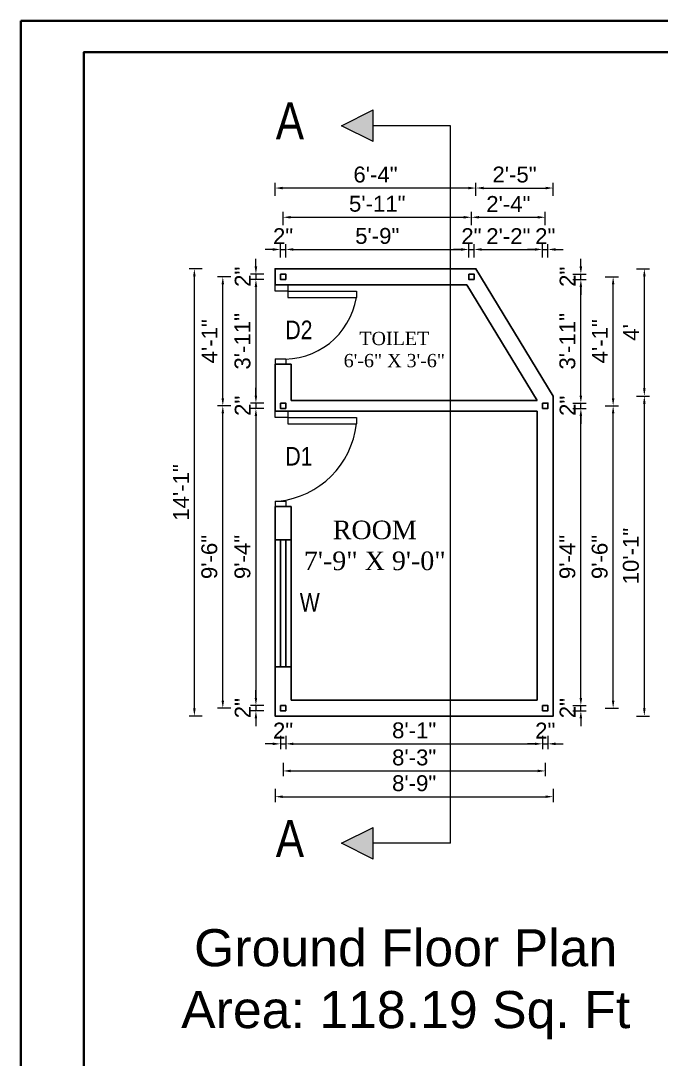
# Model space of a CAD drawing. Header units: inches. Extents: x 376358 to 406049, y -63575 to -53607.
# Drawn here: x 380570.9 to 380812.8, y -57494.7 to -57102.9 of the extents above; entities that cross this region are included whole.
import ezdxf

# ---------------------------------------------------------------- set-up
doc = ezdxf.new("R2010")
doc.units = ezdxf.units.IN
doc.header["$LTSCALE"] = 2
doc.header["$MEASUREMENT"] = 0
doc.header["$PDMODE"] = 34
doc.layers.get('0').update_dxf_attribs({"linetype": 'CONTINUOUS'})
doc.layers.get('DEFPOINTS').update_dxf_attribs({"color": 141, "linetype": 'CONTINUOUS'})
for name, color, linetype, lineweight in [('dimension', 160, 'CONTINUOUS', 15), ('OUTLINE', 1, 'CONTINUOUS', 25), ('steps', 253, 'CONTINUOUS', 20)]:
    doc.layers.add(name, color=color, linetype=linetype, lineweight=lineweight)
doc.layers.add('Normal Wall', color=7, linetype='CONTINUOUS', lineweight=35, true_color=0xffaf89)
doc.styles.add('Lettring Text', font='arial.ttf')
doc.styles.get("Standard").update_dxf_attribs({"font": 'ARIALN.TTF'})
doc.dimstyles.new('Copy of Standard', dxfattribs={"dimtxt": 6, "dimasz": 2.875, "dimexe": 2, "dimexo": 4, "dimgap": 2, "dimtad": 1, "dimdec": 0, "dimrnd": 1, "dimzin": 0, "dimdsep": 46, "dimlunit": 4, "dimtxsty": 'Lettring Text', "dimcen": 0.1, "dimclrd": 7, "dimclre": 7, "dimclrt": 7, "dimazin": 0, "dimtfac": 0.645, "dimtdec": 0, "dimtmove": 1, "dimatfit": 0, "dimfxl": 3, "dimfxlon": 1, "dimtfillclr": 256, "dimtolj": 1, "dimtzin": 0, "dimlwd": -1, "dimlwe": -1, "dimarcsym": 2})

# ---------------------------------------------------------------- blocks, each defined once
blk = doc.blocks.new('*D506')
at = {"layer": 'DEFPOINTS', "color": 0, "ltscale": 0.5, "transparency": 16777216}
for p in [(380670.98, -57189.17), (380668.98, -57198.48), (380670.98, -57198.48)]:
    blk.add_point(p, dxfattribs=at)
at = {"layer": 'steps', "color": 7, "ltscale": 0.5, "transparency": 16777216}
for p, q in [((380668.98, -57192.17), (380668.98, -57187.17)), ((380670.98, -57192.17), (380670.98, -57187.17)), ((380666.1, -57189.17), (380663.23, -57189.17)), ((380668.98, -57189.17), (380670.98, -57189.17)), ((380673.85, -57189.17), (380676.73, -57189.17))]:
    blk.add_line(p, q, dxfattribs=at)
for points in [[(380666.1, -57188.69), (380666.1, -57189.65), (380668.98, -57189.17)], [(380673.85, -57188.69), (380673.85, -57189.65), (380670.98, -57189.17)]]:
    blk.add_solid(points, dxfattribs=at)
at = {"layer": 'steps', "color": 7, "ltscale": 0.5, "transparency": 16777216, "insert": (380669.98, -57184.16), "char_height": 6, "attachment_point": 5, "style": 'Lettring Text'}
blk.add_mtext('\\A1;2"', dxfattribs=at)
blk = doc.blocks.new('*D507')
at = {"layer": 'DEFPOINTS', "color": 0, "ltscale": 0.5, "transparency": 16777216}
for p in [(380740.1, -57189.17), (380670.98, -57198.48), (380740.1, -57198.48)]:
    blk.add_point(p, dxfattribs=at)
at = {"layer": 'steps', "color": 7, "ltscale": 0.5, "transparency": 16777216}
for p, q in [((380670.98, -57192.17), (380670.98, -57187.17)), ((380740.1, -57192.17), (380740.1, -57187.17)), ((380673.85, -57189.17), (380737.22, -57189.17))]:
    blk.add_line(p, q, dxfattribs=at)
for points in [[(380673.85, -57188.69), (380673.85, -57189.65), (380670.98, -57189.17)], [(380737.22, -57188.69), (380737.22, -57189.65), (380740.1, -57189.17)]]:
    blk.add_solid(points, dxfattribs=at)
at = {"layer": 'steps', "color": 7, "ltscale": 0.5, "transparency": 16777216, "insert": (380705.54, -57184.1), "char_height": 6, "attachment_point": 5, "style": 'Lettring Text'}
blk.add_mtext('\\A1;5\'-9"', dxfattribs=at)
blk = doc.blocks.new('*D508')
at = {"layer": 'DEFPOINTS', "color": 0, "ltscale": 0.5, "transparency": 16777216}
for p in [(380742.1, -57189.17), (380740.1, -57198.48), (380742.1, -57198.48)]:
    blk.add_point(p, dxfattribs=at)
at = {"layer": 'steps', "color": 7, "ltscale": 0.5, "transparency": 16777216}
for p, q in [((380740.1, -57192.17), (380740.1, -57187.17)), ((380742.1, -57192.17), (380742.1, -57187.17)), ((380737.22, -57189.17), (380734.35, -57189.17)), ((380740.1, -57189.17), (380742.1, -57189.17)), ((380744.97, -57189.17), (380747.85, -57189.17))]:
    blk.add_line(p, q, dxfattribs=at)
for points in [[(380737.22, -57188.69), (380737.22, -57189.65), (380740.1, -57189.17)], [(380744.97, -57188.69), (380744.97, -57189.65), (380742.1, -57189.17)]]:
    blk.add_solid(points, dxfattribs=at)
at = {"layer": 'steps', "color": 7, "ltscale": 0.5, "transparency": 16777216, "insert": (380741.1, -57184.16), "char_height": 6, "attachment_point": 5, "style": 'Lettring Text'}
blk.add_mtext('\\A1;2"', dxfattribs=at)
blk = doc.blocks.new('*D509')
at = {"layer": 'DEFPOINTS', "color": 0, "ltscale": 0.5, "transparency": 16777216}
for p in [(380741.1, -57177.03), (380669.98, -57199.48), (380741.1, -57199.48)]:
    blk.add_point(p, dxfattribs=at)
at = {"layer": 'steps', "color": 7, "ltscale": 0.5, "transparency": 16777216}
for p, q in [((380669.98, -57180.03), (380669.98, -57175.03)), ((380672.85, -57177.03), (380738.22, -57177.03)), ((380741.1, -57180.03), (380741.1, -57175.03))]:
    blk.add_line(p, q, dxfattribs=at)
for points in [[(380672.85, -57176.55), (380672.85, -57177.5), (380669.98, -57177.03)], [(380738.22, -57176.55), (380738.22, -57177.5), (380741.1, -57177.03)]]:
    blk.add_solid(points, dxfattribs=at)
at = {"layer": 'steps', "color": 7, "ltscale": 0.5, "transparency": 16777216, "insert": (380705.54, -57171.96), "char_height": 6, "attachment_point": 5, "style": 'Lettring Text'}
blk.add_mtext('\\A1;5\'-11"', dxfattribs=at)
blk = doc.blocks.new('*D510')
at = {"layer": 'DEFPOINTS', "color": 0, "ltscale": 0.5, "transparency": 16777216}
for p in [(380666.98, -57166), (380666.98, -57196.48), (380742.78, -57196.48)]:
    blk.add_point(p, dxfattribs=at)
at = {"layer": 'steps', "color": 7, "ltscale": 0.5, "transparency": 16777216}
for p, q in [((380666.98, -57169), (380666.98, -57164)), ((380742.78, -57169), (380742.78, -57164)), ((380739.91, -57166), (380669.85, -57166))]:
    blk.add_line(p, q, dxfattribs=at)
for points in [[(380669.85, -57165.52), (380669.85, -57166.48), (380666.98, -57166)], [(380739.91, -57165.52), (380739.91, -57166.48), (380742.78, -57166)]]:
    blk.add_solid(points, dxfattribs=at)
at = {"layer": 'steps', "color": 7, "ltscale": 0.5, "transparency": 16777216, "insert": (380704.88, -57160.94), "char_height": 6, "attachment_point": 5, "style": 'Lettring Text'}
blk.add_mtext('\\A1;6\'-4"', dxfattribs=at)
blk = doc.blocks.new('*D511')
at = {"layer": 'DEFPOINTS', "color": 0, "ltscale": 0.5, "transparency": 16777216}
for p in [(380659.73, -57200.48), (380668.98, -57198.48), (380668.98, -57200.48)]:
    blk.add_point(p, dxfattribs=at)
at = {"layer": 'steps', "color": 7, "ltscale": 0.5, "transparency": 16777216}
for p, q in [((380659.73, -57195.6), (380659.73, -57192.73)), ((380662.73, -57198.48), (380657.73, -57198.48)), ((380662.73, -57200.48), (380657.73, -57200.48)), ((380659.73, -57198.48), (380659.73, -57200.48)), ((380659.73, -57203.35), (380659.73, -57206.23))]:
    blk.add_line(p, q, dxfattribs=at)
for points in [[(380659.25, -57195.6), (380660.21, -57195.6), (380659.73, -57198.48)], [(380659.25, -57203.35), (380660.21, -57203.35), (380659.73, -57200.48)]]:
    blk.add_solid(points, dxfattribs=at)
at = {"layer": 'steps', "color": 7, "ltscale": 0.5, "transparency": 16777216, "insert": (380654.72, -57199.48), "char_height": 6, "attachment_point": 5, "rotation": 90, "style": 'Lettring Text'}
blk.add_mtext('\\A1;2"', dxfattribs=at)
blk = doc.blocks.new('*D512')
at = {"layer": 'DEFPOINTS', "color": 0, "ltscale": 0.5, "transparency": 16777216}
for p in [(380668.98, -57200.48), (380659.73, -57247.16), (380668.98, -57247.16)]:
    blk.add_point(p, dxfattribs=at)
at = {"layer": 'steps', "color": 7, "ltscale": 0.5, "transparency": 16777216}
for p, q in [((380662.73, -57200.48), (380657.73, -57200.48)), ((380659.73, -57203.35), (380659.73, -57244.28)), ((380662.73, -57247.16), (380657.73, -57247.16))]:
    blk.add_line(p, q, dxfattribs=at)
for points in [[(380659.25, -57203.35), (380660.21, -57203.35), (380659.73, -57200.48)], [(380659.25, -57244.28), (380660.21, -57244.28), (380659.73, -57247.16)]]:
    blk.add_solid(points, dxfattribs=at)
at = {"layer": 'steps', "color": 7, "ltscale": 0.5, "transparency": 16777216, "insert": (380654.67, -57223.82), "char_height": 6, "attachment_point": 5, "rotation": 90, "style": 'Lettring Text'}
blk.add_mtext('\\A1;3\'-11"', dxfattribs=at)
blk = doc.blocks.new('*D513')
at = {"layer": 'DEFPOINTS', "color": 0, "ltscale": 0.5, "transparency": 16777216}
for p in [(380668.98, -57247.16), (380659.73, -57249.16), (380668.98, -57249.16)]:
    blk.add_point(p, dxfattribs=at)
at = {"layer": 'steps', "color": 7, "ltscale": 0.5, "transparency": 16777216}
for p, q in [((380659.73, -57244.28), (380659.73, -57241.41)), ((380662.73, -57247.16), (380657.73, -57247.16)), ((380659.73, -57247.16), (380659.73, -57249.16)), ((380662.73, -57249.16), (380657.73, -57249.16)), ((380659.73, -57252.03), (380659.73, -57254.91))]:
    blk.add_line(p, q, dxfattribs=at)
for points in [[(380659.25, -57244.28), (380660.21, -57244.28), (380659.73, -57247.16)], [(380659.25, -57252.03), (380660.21, -57252.03), (380659.73, -57249.16)]]:
    blk.add_solid(points, dxfattribs=at)
at = {"layer": 'steps', "color": 7, "ltscale": 0.5, "transparency": 16777216, "insert": (380654.72, -57248.16), "char_height": 6, "attachment_point": 5, "rotation": 90, "style": 'Lettring Text'}
blk.add_mtext('\\A1;2"', dxfattribs=at)
blk = doc.blocks.new('*D514')
at = {"layer": 'DEFPOINTS', "color": 0, "ltscale": 0.5, "transparency": 16777216}
for p in [(380668.98, -57249.16), (380659.73, -57361.24), (380668.98, -57361.24)]:
    blk.add_point(p, dxfattribs=at)
at = {"layer": 'steps', "color": 7, "ltscale": 0.5, "transparency": 16777216}
for p, q in [((380662.73, -57249.16), (380657.73, -57249.16)), ((380659.73, -57252.03), (380659.73, -57358.36)), ((380662.73, -57361.24), (380657.73, -57361.24))]:
    blk.add_line(p, q, dxfattribs=at)
for points in [[(380659.25, -57252.03), (380660.21, -57252.03), (380659.73, -57249.16)], [(380659.25, -57358.36), (380660.21, -57358.36), (380659.73, -57361.24)]]:
    blk.add_solid(points, dxfattribs=at)
at = {"layer": 'steps', "color": 7, "ltscale": 0.5, "transparency": 16777216, "insert": (380654.67, -57305.2), "char_height": 6, "attachment_point": 5, "rotation": 90, "style": 'Lettring Text'}
blk.add_mtext('\\A1;9\'-4"', dxfattribs=at)
blk = doc.blocks.new('*D515')
at = {"layer": 'DEFPOINTS', "color": 0, "ltscale": 0.5, "transparency": 16777216}
for p in [(380668.98, -57361.24), (380659.73, -57363.24), (380668.98, -57363.24)]:
    blk.add_point(p, dxfattribs=at)
at = {"layer": 'steps', "color": 7, "ltscale": 0.5, "transparency": 16777216}
for p, q in [((380659.73, -57358.36), (380659.73, -57355.49)), ((380662.73, -57361.24), (380657.73, -57361.24)), ((380659.73, -57361.24), (380659.73, -57363.24)), ((380662.73, -57363.24), (380657.73, -57363.24)), ((380659.73, -57366.11), (380659.73, -57368.99))]:
    blk.add_line(p, q, dxfattribs=at)
for points in [[(380659.25, -57358.36), (380660.21, -57358.36), (380659.73, -57361.24)], [(380659.25, -57366.11), (380660.21, -57366.11), (380659.73, -57363.24)]]:
    blk.add_solid(points, dxfattribs=at)
at = {"layer": 'steps', "color": 7, "ltscale": 0.5, "transparency": 16777216, "insert": (380654.72, -57362.24), "char_height": 6, "attachment_point": 5, "rotation": 90, "style": 'Lettring Text'}
blk.add_mtext('\\A1;2"', dxfattribs=at)
blk = doc.blocks.new('*D516')
at = {"layer": 'DEFPOINTS', "color": 0, "ltscale": 0.5, "transparency": 16777216}
for p in [(380647.22, -57248.16), (380669.98, -57248.16), (380669.98, -57362.24)]:
    blk.add_point(p, dxfattribs=at)
at = {"layer": 'steps', "color": 7, "ltscale": 0.5, "transparency": 16777216}
for p, q in [((380650.22, -57248.16), (380645.22, -57248.16)), ((380647.22, -57359.36), (380647.22, -57251.03)), ((380650.22, -57362.24), (380645.22, -57362.24))]:
    blk.add_line(p, q, dxfattribs=at)
for points in [[(380646.74, -57251.03), (380647.7, -57251.03), (380647.22, -57248.16)], [(380646.74, -57359.36), (380647.7, -57359.36), (380647.22, -57362.24)]]:
    blk.add_solid(points, dxfattribs=at)
at = {"layer": 'steps', "color": 7, "ltscale": 0.5, "transparency": 16777216, "insert": (380642.16, -57305.2), "char_height": 6, "attachment_point": 5, "rotation": 90, "style": 'Lettring Text'}
blk.add_mtext('\\A1;9\'-6"', dxfattribs=at)
blk = doc.blocks.new('*D517')
at = {"layer": 'DEFPOINTS', "color": 0, "ltscale": 0.5, "transparency": 16777216}
for p in [(380636.49, -57196.48), (380666.98, -57196.48), (380666.98, -57365.24)]:
    blk.add_point(p, dxfattribs=at)
at = {"layer": 'steps', "color": 7, "ltscale": 0.5, "transparency": 16777216}
for p, q in [((380639.49, -57196.48), (380634.49, -57196.48)), ((380636.49, -57362.36), (380636.49, -57199.35)), ((380639.49, -57365.24), (380634.49, -57365.24))]:
    blk.add_line(p, q, dxfattribs=at)
for points in [[(380636.01, -57199.35), (380636.96, -57199.35), (380636.49, -57196.48)], [(380636.01, -57362.36), (380636.96, -57362.36), (380636.49, -57365.24)]]:
    blk.add_solid(points, dxfattribs=at)
at = {"layer": 'steps', "color": 7, "ltscale": 0.5, "transparency": 16777216, "insert": (380631.47, -57280.86), "char_height": 6, "attachment_point": 5, "rotation": 90, "style": 'Lettring Text'}
blk.add_mtext('\\A1;14\'-1"', dxfattribs=at)
blk = doc.blocks.new('*D518')
at = {"layer": 'DEFPOINTS', "color": 0, "ltscale": 0.5, "transparency": 16777216}
for p in [(380647.22, -57199.48), (380669.98, -57199.48), (380669.98, -57248.16)]:
    blk.add_point(p, dxfattribs=at)
at = {"layer": 'steps', "color": 7, "ltscale": 0.5, "transparency": 16777216}
for p, q in [((380650.22, -57199.48), (380645.22, -57199.48)), ((380647.22, -57245.28), (380647.22, -57202.35)), ((380650.22, -57248.16), (380645.22, -57248.16))]:
    blk.add_line(p, q, dxfattribs=at)
for points in [[(380646.74, -57202.35), (380647.7, -57202.35), (380647.22, -57199.48)], [(380646.74, -57245.28), (380647.7, -57245.28), (380647.22, -57248.16)]]:
    blk.add_solid(points, dxfattribs=at)
at = {"layer": 'steps', "color": 7, "ltscale": 0.5, "transparency": 16777216, "insert": (380642.21, -57223.82), "char_height": 6, "attachment_point": 5, "rotation": 90, "style": 'Lettring Text'}
blk.add_mtext('\\A1;4\'-1"', dxfattribs=at)
blk = doc.blocks.new('*D519')
at = {"layer": 'DEFPOINTS', "color": 0, "ltscale": 0.5, "transparency": 16777216}
for p in [(380668.98, -57363.24), (380670.98, -57363.24), (380670.98, -57375.71)]:
    blk.add_point(p, dxfattribs=at)
at = {"layer": 'steps', "color": 7, "ltscale": 0.5, "transparency": 16777216}
for p, q in [((380668.98, -57372.71), (380668.98, -57377.71)), ((380670.98, -57372.71), (380670.98, -57377.71)), ((380666.1, -57375.71), (380663.23, -57375.71)), ((380668.98, -57375.71), (380670.98, -57375.71)), ((380673.85, -57375.71), (380676.73, -57375.71))]:
    blk.add_line(p, q, dxfattribs=at)
for points in [[(380666.1, -57375.23), (380666.1, -57376.19), (380668.98, -57375.71)], [(380673.85, -57375.23), (380673.85, -57376.19), (380670.98, -57375.71)]]:
    blk.add_solid(points, dxfattribs=at)
at = {"layer": 'steps', "color": 7, "ltscale": 0.5, "transparency": 16777216, "insert": (380669.98, -57370.7), "char_height": 6, "attachment_point": 5, "style": 'Lettring Text'}
blk.add_mtext('\\A1;2"', dxfattribs=at)
blk = doc.blocks.new('*D520')
at = {"layer": 'DEFPOINTS', "color": 0, "ltscale": 0.5, "transparency": 16777216}
for p in [(380670.98, -57363.24), (380767.98, -57363.24), (380767.98, -57375.71)]:
    blk.add_point(p, dxfattribs=at)
at = {"layer": 'steps', "color": 7, "ltscale": 0.5, "transparency": 16777216}
for p, q in [((380670.98, -57372.71), (380670.98, -57377.71)), ((380767.98, -57372.71), (380767.98, -57377.71)), ((380673.85, -57375.71), (380765.1, -57375.71))]:
    blk.add_line(p, q, dxfattribs=at)
for points in [[(380673.85, -57375.23), (380673.85, -57376.19), (380670.98, -57375.71)], [(380765.1, -57375.23), (380765.1, -57376.19), (380767.98, -57375.71)]]:
    blk.add_solid(points, dxfattribs=at)
at = {"layer": 'steps', "color": 7, "ltscale": 0.5, "transparency": 16777216, "insert": (380719.48, -57370.65), "char_height": 6, "attachment_point": 5, "style": 'Lettring Text'}
blk.add_mtext('\\A1;8\'-1"', dxfattribs=at)
blk = doc.blocks.new('*D521')
at = {"layer": 'DEFPOINTS', "color": 0, "ltscale": 0.5, "transparency": 16777216}
for p in [(380767.98, -57363.24), (380769.98, -57363.24), (380769.98, -57375.71)]:
    blk.add_point(p, dxfattribs=at)
at = {"layer": 'steps', "color": 7, "ltscale": 0.5, "transparency": 16777216}
for p, q in [((380767.98, -57372.71), (380767.98, -57377.71)), ((380769.98, -57372.71), (380769.98, -57377.71)), ((380765.1, -57375.71), (380762.23, -57375.71)), ((380767.98, -57375.71), (380769.98, -57375.71)), ((380772.85, -57375.71), (380775.73, -57375.71))]:
    blk.add_line(p, q, dxfattribs=at)
for points in [[(380765.1, -57375.23), (380765.1, -57376.19), (380767.98, -57375.71)], [(380772.85, -57375.23), (380772.85, -57376.19), (380769.98, -57375.71)]]:
    blk.add_solid(points, dxfattribs=at)
at = {"layer": 'steps', "color": 7, "ltscale": 0.5, "transparency": 16777216, "insert": (380768.98, -57370.7), "char_height": 6, "attachment_point": 5, "style": 'Lettring Text'}
blk.add_mtext('\\A1;2"', dxfattribs=at)
blk = doc.blocks.new('*D522')
at = {"layer": 'DEFPOINTS', "color": 0, "ltscale": 0.5, "transparency": 16777216}
for p in [(380669.98, -57362.24), (380768.98, -57362.24), (380768.98, -57385.93)]:
    blk.add_point(p, dxfattribs=at)
at = {"layer": 'steps', "color": 7, "ltscale": 0.5, "transparency": 16777216}
for p, q in [((380669.98, -57382.93), (380669.98, -57387.93)), ((380768.98, -57382.93), (380768.98, -57387.93)), ((380672.85, -57385.93), (380766.1, -57385.93))]:
    blk.add_line(p, q, dxfattribs=at)
for points in [[(380672.85, -57385.45), (380672.85, -57386.41), (380669.98, -57385.93)], [(380766.1, -57385.45), (380766.1, -57386.41), (380768.98, -57385.93)]]:
    blk.add_solid(points, dxfattribs=at)
at = {"layer": 'steps', "color": 7, "ltscale": 0.5, "transparency": 16777216, "insert": (380719.48, -57380.87), "char_height": 6, "attachment_point": 5, "style": 'Lettring Text'}
blk.add_mtext('\\A1;8\'-3"', dxfattribs=at)
blk = doc.blocks.new('*D523')
at = {"layer": 'DEFPOINTS', "color": 0, "ltscale": 0.5, "transparency": 16777216}
for p in [(380666.98, -57365.24), (380771.98, -57365.24), (380771.98, -57395.65)]:
    blk.add_point(p, dxfattribs=at)
at = {"layer": 'steps', "color": 7, "ltscale": 0.5, "transparency": 16777216}
for p, q in [((380666.98, -57392.65), (380666.98, -57397.65)), ((380771.98, -57392.65), (380771.98, -57397.65)), ((380669.85, -57395.65), (380769.1, -57395.65))]:
    blk.add_line(p, q, dxfattribs=at)
for points in [[(380669.85, -57395.17), (380669.85, -57396.13), (380666.98, -57395.65)], [(380769.1, -57395.17), (380769.1, -57396.13), (380771.98, -57395.65)]]:
    blk.add_solid(points, dxfattribs=at)
at = {"layer": 'steps', "color": 7, "ltscale": 0.5, "transparency": 16777216, "insert": (380719.48, -57390.59), "char_height": 6, "attachment_point": 5, "style": 'Lettring Text'}
blk.add_mtext('\\A1;8\'-9"', dxfattribs=at)
blk = doc.blocks.new('*D524')
at = {"layer": 'DEFPOINTS', "color": 0, "ltscale": 0.5, "transparency": 16777216}
for p in [(380769.98, -57361.24), (380782.42, -57361.24), (380769.98, -57363.24)]:
    blk.add_point(p, dxfattribs=at)
at = {"layer": 'steps', "color": 7, "ltscale": 0.5, "transparency": 16777216}
for p, q in [((380782.42, -57358.36), (380782.42, -57355.49)), ((380779.42, -57361.24), (380784.42, -57361.24)), ((380782.42, -57363.24), (380782.42, -57361.24)), ((380779.42, -57363.24), (380784.42, -57363.24)), ((380782.42, -57366.11), (380782.42, -57368.99))]:
    blk.add_line(p, q, dxfattribs=at)
for points in [[(380781.94, -57358.36), (380782.9, -57358.36), (380782.42, -57361.24)], [(380781.94, -57366.11), (380782.9, -57366.11), (380782.42, -57363.24)]]:
    blk.add_solid(points, dxfattribs=at)
at = {"layer": 'steps', "color": 7, "ltscale": 0.5, "transparency": 16777216, "insert": (380777.41, -57362.24), "char_height": 6, "attachment_point": 5, "rotation": 90, "style": 'Lettring Text'}
blk.add_mtext('\\A1;2"', dxfattribs=at)
blk = doc.blocks.new('*D525')
at = {"layer": 'DEFPOINTS', "color": 0, "ltscale": 0.5, "transparency": 16777216}
for p in [(380769.98, -57249.16), (380782.42, -57249.16), (380769.98, -57361.24)]:
    blk.add_point(p, dxfattribs=at)
at = {"layer": 'steps', "color": 7, "ltscale": 0.5, "transparency": 16777216}
for p, q in [((380779.42, -57249.16), (380784.42, -57249.16)), ((380782.42, -57358.36), (380782.42, -57252.03)), ((380779.42, -57361.24), (380784.42, -57361.24))]:
    blk.add_line(p, q, dxfattribs=at)
for points in [[(380781.94, -57252.03), (380782.9, -57252.03), (380782.42, -57249.16)], [(380781.94, -57358.36), (380782.9, -57358.36), (380782.42, -57361.24)]]:
    blk.add_solid(points, dxfattribs=at)
at = {"layer": 'steps', "color": 7, "ltscale": 0.5, "transparency": 16777216, "insert": (380777.36, -57305.2), "char_height": 6, "attachment_point": 5, "rotation": 90, "style": 'Lettring Text'}
blk.add_mtext('\\A1;9\'-4"', dxfattribs=at)
blk = doc.blocks.new('*D526')
at = {"layer": 'DEFPOINTS', "color": 0, "ltscale": 0.5, "transparency": 16777216}
for p in [(380769.98, -57247.16), (380782.42, -57247.16), (380769.98, -57249.16)]:
    blk.add_point(p, dxfattribs=at)
at = {"layer": 'steps', "color": 7, "ltscale": 0.5, "transparency": 16777216}
for p, q in [((380782.42, -57244.28), (380782.42, -57241.41)), ((380779.42, -57247.16), (380784.42, -57247.16)), ((380782.42, -57249.16), (380782.42, -57247.16)), ((380779.42, -57249.16), (380784.42, -57249.16)), ((380782.42, -57252.03), (380782.42, -57254.91))]:
    blk.add_line(p, q, dxfattribs=at)
for points in [[(380781.94, -57244.28), (380782.9, -57244.28), (380782.42, -57247.16)], [(380781.94, -57252.03), (380782.9, -57252.03), (380782.42, -57249.16)]]:
    blk.add_solid(points, dxfattribs=at)
at = {"layer": 'steps', "color": 7, "ltscale": 0.5, "transparency": 16777216, "insert": (380777.41, -57248.16), "char_height": 6, "attachment_point": 5, "rotation": 90, "style": 'Lettring Text'}
blk.add_mtext('\\A1;2"', dxfattribs=at)
blk = doc.blocks.new('*D527')
at = {"layer": 'DEFPOINTS', "color": 0, "ltscale": 0.5, "transparency": 16777216}
for p in [(380768.98, -57248.16), (380794.61, -57248.16), (380768.98, -57362.24)]:
    blk.add_point(p, dxfattribs=at)
at = {"layer": 'steps', "color": 7, "ltscale": 0.5, "transparency": 16777216}
for p, q in [((380791.61, -57248.16), (380796.61, -57248.16)), ((380794.61, -57359.36), (380794.61, -57251.03)), ((380791.61, -57362.24), (380796.61, -57362.24))]:
    blk.add_line(p, q, dxfattribs=at)
for points in [[(380794.13, -57251.03), (380795.09, -57251.03), (380794.61, -57248.16)], [(380794.13, -57359.36), (380795.09, -57359.36), (380794.61, -57362.24)]]:
    blk.add_solid(points, dxfattribs=at)
at = {"layer": 'steps', "color": 7, "ltscale": 0.5, "transparency": 16777216, "insert": (380789.55, -57305.2), "char_height": 6, "attachment_point": 5, "rotation": 90, "style": 'Lettring Text'}
blk.add_mtext('\\A1;9\'-6"', dxfattribs=at)
blk = doc.blocks.new('*D499')
at = {"layer": 'DEFPOINTS', "color": 0, "ltscale": 0.5, "transparency": 16777216}
for p in [(380771.98, -57244.48), (380806.39, -57244.48), (380771.98, -57365.24)]:
    blk.add_point(p, dxfattribs=at)
at = {"layer": 'steps', "color": 7, "ltscale": 0.5, "transparency": 16777216}
for p, q in [((380803.39, -57244.48), (380808.39, -57244.48)), ((380806.39, -57362.36), (380806.39, -57247.35)), ((380803.39, -57365.24), (380808.39, -57365.24))]:
    blk.add_line(p, q, dxfattribs=at)
for points in [[(380805.91, -57247.35), (380806.87, -57247.35), (380806.39, -57244.48)], [(380805.91, -57362.36), (380806.87, -57362.36), (380806.39, -57365.24)]]:
    blk.add_solid(points, dxfattribs=at)
at = {"layer": 'steps', "color": 7, "ltscale": 0.5, "transparency": 16777216, "insert": (380801.33, -57304.86), "char_height": 6, "attachment_point": 5, "rotation": 90, "style": 'Lettring Text'}
blk.add_mtext('\\A1;10\'-1"', dxfattribs=at)
blk = doc.blocks.new('*D500')
at = {"layer": 'DEFPOINTS', "color": 0, "ltscale": 0.5, "transparency": 16777216}
for p in [(380742.1, -57200.48), (380782.42, -57200.48), (380769.98, -57247.16)]:
    blk.add_point(p, dxfattribs=at)
at = {"layer": 'steps', "color": 7, "ltscale": 0.5, "transparency": 16777216}
for p, q in [((380779.42, -57200.48), (380784.42, -57200.48)), ((380782.42, -57244.28), (380782.42, -57203.35)), ((380779.42, -57247.16), (380784.42, -57247.16))]:
    blk.add_line(p, q, dxfattribs=at)
for points in [[(380781.94, -57203.35), (380782.9, -57203.35), (380782.42, -57200.48)], [(380781.94, -57244.28), (380782.9, -57244.28), (380782.42, -57247.16)]]:
    blk.add_solid(points, dxfattribs=at)
at = {"layer": 'steps', "color": 7, "ltscale": 0.5, "transparency": 16777216, "insert": (380777.36, -57223.82), "char_height": 6, "attachment_point": 5, "rotation": 90, "style": 'Lettring Text'}
blk.add_mtext('\\A1;3\'-11"', dxfattribs=at)
blk = doc.blocks.new('*D501')
at = {"layer": 'DEFPOINTS', "color": 0, "ltscale": 0.5, "transparency": 16777216}
for p in [(380742.1, -57198.48), (380742.1, -57200.48), (380782.42, -57198.48)]:
    blk.add_point(p, dxfattribs=at)
at = {"layer": 'steps', "color": 7, "ltscale": 0.5, "transparency": 16777216}
for p, q in [((380782.42, -57195.6), (380782.42, -57192.73)), ((380779.42, -57198.48), (380784.42, -57198.48)), ((380779.42, -57200.48), (380784.42, -57200.48)), ((380782.42, -57200.48), (380782.42, -57198.48)), ((380782.42, -57203.35), (380782.42, -57206.23))]:
    blk.add_line(p, q, dxfattribs=at)
for points in [[(380781.94, -57195.6), (380782.9, -57195.6), (380782.42, -57198.48)], [(380781.94, -57203.35), (380782.9, -57203.35), (380782.42, -57200.48)]]:
    blk.add_solid(points, dxfattribs=at)
at = {"layer": 'steps', "color": 7, "ltscale": 0.5, "transparency": 16777216, "insert": (380777.41, -57199.48), "char_height": 6, "attachment_point": 5, "rotation": 90, "style": 'Lettring Text'}
blk.add_mtext('\\A1;2"', dxfattribs=at)
blk = doc.blocks.new('*D502')
at = {"layer": 'DEFPOINTS', "color": 0, "ltscale": 0.5, "transparency": 16777216}
for p in [(380741.1, -57199.48), (380794.61, -57199.48), (380768.98, -57248.16)]:
    blk.add_point(p, dxfattribs=at)
at = {"layer": 'steps', "color": 7, "ltscale": 0.5, "transparency": 16777216}
for p, q in [((380791.61, -57199.48), (380796.61, -57199.48)), ((380794.61, -57245.28), (380794.61, -57202.35)), ((380791.61, -57248.16), (380796.61, -57248.16))]:
    blk.add_line(p, q, dxfattribs=at)
for points in [[(380794.13, -57202.35), (380795.09, -57202.35), (380794.61, -57199.48)], [(380794.13, -57245.28), (380795.09, -57245.28), (380794.61, -57248.16)]]:
    blk.add_solid(points, dxfattribs=at)
at = {"layer": 'steps', "color": 7, "ltscale": 0.5, "transparency": 16777216, "insert": (380789.6, -57223.82), "char_height": 6, "attachment_point": 5, "rotation": 90, "style": 'Lettring Text'}
blk.add_mtext('\\A1;4\'-1"', dxfattribs=at)
blk = doc.blocks.new('*D503')
at = {"layer": 'DEFPOINTS', "color": 0, "ltscale": 0.5, "transparency": 16777216}
for p in [(380742.78, -57196.48), (380806.39, -57196.48), (380771.98, -57244.48)]:
    blk.add_point(p, dxfattribs=at)
at = {"layer": 'steps', "color": 7, "ltscale": 0.5, "transparency": 16777216}
for p, q in [((380803.39, -57196.48), (380808.39, -57196.48)), ((380806.39, -57241.6), (380806.39, -57199.35)), ((380803.39, -57244.48), (380808.39, -57244.48))]:
    blk.add_line(p, q, dxfattribs=at)
for points in [[(380805.91, -57199.35), (380806.87, -57199.35), (380806.39, -57196.48)], [(380805.91, -57241.6), (380806.87, -57241.6), (380806.39, -57244.48)]]:
    blk.add_solid(points, dxfattribs=at)
at = {"layer": 'steps', "color": 7, "ltscale": 0.5, "transparency": 16777216, "insert": (380801.39, -57220.48), "char_height": 6, "attachment_point": 5, "rotation": 90, "style": 'Lettring Text'}
blk.add_mtext("\\A1;4'", dxfattribs=at)
blk = doc.blocks.new('*D504')
at = {"layer": 'DEFPOINTS', "color": 0, "ltscale": 0.5, "transparency": 16777216}
for p in [(380767.98, -57189.17), (380742.1, -57198.48), (380767.98, -57247.16)]:
    blk.add_point(p, dxfattribs=at)
at = {"layer": 'steps', "color": 7, "ltscale": 0.5, "transparency": 16777216}
for p, q in [((380742.1, -57192.17), (380742.1, -57187.17)), ((380767.98, -57192.17), (380767.98, -57187.17)), ((380744.97, -57189.17), (380765.1, -57189.17))]:
    blk.add_line(p, q, dxfattribs=at)
for points in [[(380744.97, -57188.69), (380744.97, -57189.65), (380742.1, -57189.17)], [(380765.1, -57188.69), (380765.1, -57189.65), (380767.98, -57189.17)]]:
    blk.add_solid(points, dxfattribs=at)
at = {"layer": 'steps', "color": 7, "ltscale": 0.5, "transparency": 16777216, "insert": (380755.04, -57184.16), "char_height": 6, "attachment_point": 5, "style": 'Lettring Text'}
blk.add_mtext('\\A1;2\'-2"', dxfattribs=at)
blk = doc.blocks.new('*D505')
at = {"layer": 'DEFPOINTS', "color": 0, "ltscale": 0.5, "transparency": 16777216}
for p in [(380769.98, -57189.17), (380767.98, -57247.16), (380769.98, -57247.16)]:
    blk.add_point(p, dxfattribs=at)
at = {"layer": 'steps', "color": 7, "ltscale": 0.5, "transparency": 16777216}
for p, q in [((380767.98, -57192.17), (380767.98, -57187.17)), ((380769.98, -57192.17), (380769.98, -57187.17)), ((380765.1, -57189.17), (380762.23, -57189.17)), ((380767.98, -57189.17), (380769.98, -57189.17)), ((380772.85, -57189.17), (380775.73, -57189.17))]:
    blk.add_line(p, q, dxfattribs=at)
for points in [[(380765.1, -57188.69), (380765.1, -57189.65), (380767.98, -57189.17)], [(380772.85, -57188.69), (380772.85, -57189.65), (380769.98, -57189.17)]]:
    blk.add_solid(points, dxfattribs=at)
at = {"layer": 'steps', "color": 7, "ltscale": 0.5, "transparency": 16777216, "insert": (380768.98, -57184.16), "char_height": 6, "attachment_point": 5, "style": 'Lettring Text'}
blk.add_mtext('\\A1;2"', dxfattribs=at)
blk = doc.blocks.new('*D497')
at = {"layer": 'DEFPOINTS', "color": 0, "ltscale": 0.5, "transparency": 16777216}
for p in [(380768.98, -57177.03), (380741.1, -57199.48), (380768.98, -57248.16)]:
    blk.add_point(p, dxfattribs=at)
at = {"layer": 'steps', "color": 7, "ltscale": 0.5, "transparency": 16777216}
for p, q in [((380741.1, -57180.03), (380741.1, -57175.03)), ((380743.97, -57177.03), (380766.1, -57177.03)), ((380768.98, -57180.03), (380768.98, -57175.03))]:
    blk.add_line(p, q, dxfattribs=at)
for points in [[(380743.97, -57176.55), (380743.97, -57177.5), (380741.1, -57177.03)], [(380766.1, -57176.55), (380766.1, -57177.5), (380768.98, -57177.03)]]:
    blk.add_solid(points, dxfattribs=at)
at = {"layer": 'steps', "color": 7, "ltscale": 0.5, "transparency": 16777216, "insert": (380755.04, -57172.01), "char_height": 6, "attachment_point": 5, "style": 'Lettring Text'}
blk.add_mtext('\\A1;2\'-4"', dxfattribs=at)
blk = doc.blocks.new('*D498')
at = {"layer": 'DEFPOINTS', "color": 0, "ltscale": 0.5, "transparency": 16777216}
for p in [(380771.98, -57166), (380742.78, -57196.48), (380771.98, -57244.48)]:
    blk.add_point(p, dxfattribs=at)
at = {"layer": 'steps', "color": 7, "ltscale": 0.5, "transparency": 16777216}
for p, q in [((380742.78, -57169), (380742.78, -57164)), ((380771.98, -57169), (380771.98, -57164)), ((380745.66, -57166), (380769.1, -57166))]:
    blk.add_line(p, q, dxfattribs=at)
for points in [[(380745.66, -57165.52), (380745.66, -57166.48), (380742.78, -57166)], [(380769.1, -57165.52), (380769.1, -57166.48), (380771.98, -57166)]]:
    blk.add_solid(points, dxfattribs=at)
at = {"layer": 'steps', "color": 7, "ltscale": 0.5, "transparency": 16777216, "insert": (380757.38, -57160.94), "char_height": 6, "attachment_point": 5, "style": 'Lettring Text'}
blk.add_mtext('\\A1;2\'-5"', dxfattribs=at)

msp = doc.modelspace()

# ---------------------------------------------------------------- hatches: boundary and pattern name
at = {"linetype": 'ByBlock', "lineweight": 5}
for points in [[(380692.02, -57142.48), (380704.02, -57148.48), (380704.02, -57136.48)], [(380692.02, -57413.24), (380704.02, -57419.24), (380704.02, -57407.24)]]:
    msp.add_hatch(color=7, dxfattribs=at).paths.add_polyline_path(points)

# ---------------------------------------------------------------- linework, layer by layer
at = {"color": 7, "linetype": 'ByBlock', "lineweight": 5}
for p, q in [((380692.02, -57142.48), (380704.02, -57136.48)), ((380704.02, -57148.48), (380704.02, -57136.48)), ((380704.02, -57148.48), (380692.02, -57142.48)), ((380733.18, -57142.48), (380704.02, -57142.48)), ((380733.18, -57413.24), (380733.18, -57142.48)), ((380692.02, -57413.24), (380704.02, -57407.24)), ((380704.02, -57419.24), (380704.02, -57407.24)), ((380704.02, -57419.24), (380692.02, -57413.24)), ((380733.18, -57413.24), (380704.02, -57413.24))]:
    msp.add_line(p, q, dxfattribs=at)
at = {"ltscale": 0.5}
for p, q in [((380672.98, -57202.48), (380666.98, -57202.48)), ((380739.41, -57202.48), (380672.98, -57202.48)), ((380765.98, -57246.16), (380739.41, -57202.48)), ((380672.98, -57232.48), (380666.98, -57232.48)), ((380672.98, -57232.48), (380672.98, -57246.16)), ((380765.98, -57246.16), (380672.98, -57246.16)), ((380765.98, -57250.16), (380666.98, -57250.16)), ((380765.98, -57359.24), (380765.98, -57250.16)), ((380672.98, -57286.16), (380666.98, -57286.16)), ((380672.98, -57286.16), (380672.98, -57359.24)), ((380672.98, -57298.7), (380666.98, -57298.7)), ((380668.98, -57346.7), (380668.98, -57298.7)), ((380670.98, -57346.7), (380670.98, -57298.7)), ((380672.98, -57346.7), (380666.98, -57346.7)), ((380672.98, -57359.24), (380765.98, -57359.24))]:
    msp.add_line(p, q, dxfattribs=at)
for points in [[(380666.98, -57286.16), (380666.98, -57365.24), (380771.98, -57365.24), (380771.98, -57244.48), (380742.78, -57196.48), (380666.98, -57196.48), (380666.98, -57202.48)], [(380666.98, -57232.48), (380666.98, -57250.16)]]:
    msp.add_lwpolyline(points, dxfattribs=at)
at = {"layer": 'dimension', "ltscale": 7}
for p, q in [((380666.98, -57204.88), (380666.98, -57202.48)), ((380666.98, -57202.48), (380671.78, -57202.48)), ((380671.78, -57202.48), (380671.78, -57204.88)), ((380671.78, -57204.88), (380666.98, -57204.88)), ((380671.78, -57204.88), (380697.65, -57204.88)), ((380671.78, -57204.88), (380671.78, -57207.28)), ((380671.78, -57207.28), (380697.65, -57207.28)), ((380697.65, -57204.88), (380697.65, -57207.28)), ((380666.98, -57230.48), (380670.98, -57230.48)), ((380666.98, -57230.48), (380666.98, -57232.48)), ((380670.98, -57230.48), (380670.98, -57232.48)), ((380666.98, -57232.48), (380670.98, -57232.48)), ((380666.98, -57252.56), (380666.98, -57250.16)), ((380666.98, -57250.16), (380671.78, -57250.16)), ((380671.78, -57250.16), (380671.78, -57252.56)), ((380671.78, -57252.56), (380666.98, -57252.56)), ((380671.78, -57252.56), (380697.65, -57252.56)), ((380671.78, -57252.56), (380671.78, -57254.96)), ((380671.78, -57254.96), (380697.65, -57254.96)), ((380697.65, -57252.56), (380697.65, -57254.96)), ((380666.98, -57284.16), (380670.98, -57284.16)), ((380666.98, -57284.16), (380666.98, -57286.16)), ((380666.98, -57286.16), (380670.98, -57286.16)), ((380670.98, -57284.16), (380670.98, -57286.16))]:
    msp.add_line(p, q, dxfattribs=at)
for centre, radius, start, end in [((380670.33, -57202.88), 27.67, 265.6956, 350.8663), ((380664.8, -57251.28), 33.06, 275.9987, 353.6173)]:
    msp.add_arc(centre, radius, start, end, dxfattribs=at)
at = {"layer": 'Normal Wall'}
for points in [[(380570.93, -57102.89), (381628.93, -57102.89), (381628.93, -57853.41), (380570.93, -57853.41)], [(381617.03, -57114.79), (380594.74, -57114.79), (380594.74, -57841.51), (381617.03, -57841.51)], [(381617.03, -57114.79), (380594.74, -57114.79), (380594.74, -57841.51), (381617.03, -57841.51)]]:
    msp.add_lwpolyline(points, close=True, dxfattribs=at)
at = {"layer": 'Normal Wall', "color": 3}
msp.add_lwpolyline([(380570.93, -57102.89), (381628.93, -57102.89), (381628.93, -57853.41), (380570.93, -57853.41)], close=True, dxfattribs=at)
at = {"layer": 'OUTLINE'}
for points in [[(380668.98, -57198.48), (380670.98, -57198.48), (380670.98, -57200.48), (380668.98, -57200.48)], [(380740.1, -57198.48), (380742.1, -57198.48), (380742.1, -57200.48), (380740.1, -57200.48)], [(380668.98, -57247.16), (380670.98, -57247.16), (380670.98, -57249.16), (380668.98, -57249.16)], [(380767.98, -57247.16), (380769.98, -57247.16), (380769.98, -57249.16), (380767.98, -57249.16)], [(380668.98, -57361.24), (380670.98, -57361.24), (380670.98, -57363.24), (380668.98, -57363.24)], [(380767.98, -57361.24), (380769.98, -57361.24), (380769.98, -57363.24), (380767.98, -57363.24)]]:
    msp.add_lwpolyline(points, close=True, dxfattribs=at)

# ---------------------------------------------------------------- texts
at = {"color": 7, "linetype": 'ByBlock', "lineweight": 5, "char_height": 14}
for s, insert, width, attachment_point in [('A', (380677.91, -57147.66), 26.5803, 9), ('A', (380677.91, -57418.42), 26.5803, 9), ('{\\fArial CE|b0|i0|c238|p34;Ground Floor Plan\\PArea: \\fArial CE|b0|i0|c0|p34;118.19\\fArial CE|b0|i0|c238|p34; Sq. Ft}', (380716.27, -57466.41), 235.547, 5)]:
    msp.add_mtext(s, dxfattribs=dict(at, insert=insert, width=width, attachment_point=attachment_point))
at = {"layer": 'steps', "color": 7, "ltscale": 0.3, "char_height": 7, "attachment_point": 8}
for s, insert in [('D2', (380675.96, -57223.02)), ('{\\W1;D1}', (380675.96, -57270.7)), ('W', (380680.06, -57325.77))]:
    msp.add_mtext_dynamic_manual_height_columns(s, width=18.6213, gutter_width=40, heights=[0], dxfattribs=dict(at, insert=insert))
at = {"layer": 'steps', "color": 7, "ltscale": 0.3, "attachment_point": 2}
for s, insert, char_height, width in [('{\\fTimes New Roman|b0|i0|c0|p18;TOILET\\P6\'-6" X 3\'-6"}', (380711.99, -57220.25), 5, 55.268), ('{\\fTimes New Roman|b0|i0|c0|p18;ROOM \\P7\'-9" X 9\'-0"}', (380704.61, -57291.48), 7, 72.2596)]:
    msp.add_mtext(s, dxfattribs=dict(at, insert=insert, char_height=char_height, width=width))

# ---------------------------------------------------------------- dimensions: what is measured, and where the dimension line sits
at = {"layer": 'steps', "ltscale": 0.5}
for base, p1, p2, picture, middle in [((380666.98, -57166), (380742.78, -57196.48), (380666.98, -57196.48), '*D510', (380704.88, -57160.94)), ((380771.98, -57166), (380742.78, -57196.48), (380771.98, -57244.48), '*D498', (380757.38, -57160.94)), ((380741.1, -57177.03), (380669.98, -57199.48), (380741.1, -57199.48), '*D509', (380705.54, -57171.96)), ((380768.98, -57177.03), (380741.1, -57199.48), (380768.98, -57248.16), '*D497', (380755.04, -57172.01)), ((380740.1, -57189.17), (380670.98, -57198.48), (380740.1, -57198.48), '*D507', (380705.54, -57184.1)), ((380767.98, -57189.17), (380742.1, -57198.48), (380767.98, -57247.16), '*D504', (380755.04, -57184.16)), ((380771.98, -57395.65), (380666.98, -57365.24), (380771.98, -57365.24), '*D523', (380719.48, -57390.59)), ((380768.98, -57385.93), (380669.98, -57362.24), (380768.98, -57362.24), '*D522', (380719.48, -57380.87)), ((380767.98, -57375.71), (380670.98, -57363.24), (380767.98, -57363.24), '*D520', (380719.48, -57370.65))]:
    dim = msp.add_linear_dim(base=base, p1=p1, p2=p2, dimstyle='Copy of Standard', dxfattribs=at)
    dim.commit()
    dim.dimension.update_dxf_attribs({"geometry": picture, "text_midpoint": middle})
for base, p1, p2, picture, middle in [((380670.98, -57189.17), (380668.98, -57198.48), (380670.98, -57198.48), '*D506', (380669.98, -57189.17)), ((380742.1, -57189.17), (380740.1, -57198.48), (380742.1, -57198.48), '*D508', (380741.1, -57189.17)), ((380769.98, -57189.17), (380767.98, -57247.16), (380769.98, -57247.16), '*D505', (380768.98, -57189.17)), ((380670.98, -57375.71), (380668.98, -57363.24), (380670.98, -57363.24), '*D519', (380669.98, -57375.71)), ((380769.98, -57375.71), (380767.98, -57363.24), (380769.98, -57363.24), '*D521', (380768.98, -57375.71))]:
    dim = msp.add_linear_dim(base=base, p1=p1, p2=p2, dimstyle='Copy of Standard', dxfattribs=at)
    dim.commit()
    dim.dimension.update_dxf_attribs({"geometry": picture, "text_midpoint": middle, "dimtype": 160})
for base, p1, p2, picture, middle in [((380659.73, -57200.48), (380668.98, -57198.48), (380668.98, -57200.48), '*D511', (380659.73, -57199.48)), ((380782.42, -57198.48), (380742.1, -57200.48), (380742.1, -57198.48), '*D501', (380782.42, -57199.48)), ((380659.73, -57249.16), (380668.98, -57247.16), (380668.98, -57249.16), '*D513', (380659.73, -57248.16)), ((380782.42, -57247.16), (380769.98, -57249.16), (380769.98, -57247.16), '*D526', (380782.42, -57248.16)), ((380659.73, -57363.24), (380668.98, -57361.24), (380668.98, -57363.24), '*D515', (380659.73, -57362.24)), ((380782.42, -57361.24), (380769.98, -57363.24), (380769.98, -57361.24), '*D524', (380782.42, -57362.24))]:
    dim = msp.add_linear_dim(base=base, p1=p1, p2=p2, angle=90, dimstyle='Copy of Standard', dxfattribs=at)
    dim.commit()
    dim.dimension.update_dxf_attribs({"geometry": picture, "text_midpoint": middle, "dimtype": 160})
for base, p1, p2, picture, middle in [((380636.49, -57196.48), (380666.98, -57365.24), (380666.98, -57196.48), '*D517', (380631.47, -57280.86)), ((380806.39, -57196.48), (380771.98, -57244.48), (380742.78, -57196.48), '*D503', (380801.39, -57220.48)), ((380647.22, -57199.48), (380669.98, -57248.16), (380669.98, -57199.48), '*D518', (380642.21, -57223.82)), ((380659.73, -57247.16), (380668.98, -57200.48), (380668.98, -57247.16), '*D512', (380654.67, -57223.82)), ((380794.61, -57199.48), (380768.98, -57248.16), (380741.1, -57199.48), '*D502', (380789.6, -57223.82)), ((380782.42, -57200.48), (380769.98, -57247.16), (380742.1, -57200.48), '*D500', (380777.36, -57223.82)), ((380806.39, -57244.48), (380771.98, -57365.24), (380771.98, -57244.48), '*D499', (380801.33, -57304.86)), ((380647.22, -57248.16), (380669.98, -57362.24), (380669.98, -57248.16), '*D516', (380642.16, -57305.2)), ((380659.73, -57361.24), (380668.98, -57249.16), (380668.98, -57361.24), '*D514', (380654.67, -57305.2)), ((380794.61, -57248.16), (380768.98, -57362.24), (380768.98, -57248.16), '*D527', (380789.55, -57305.2)), ((380782.42, -57249.16), (380769.98, -57361.24), (380769.98, -57249.16), '*D525', (380777.36, -57305.2))]:
    dim = msp.add_linear_dim(base=base, p1=p1, p2=p2, angle=90, dimstyle='Copy of Standard', dxfattribs=at)
    dim.commit()
    dim.dimension.update_dxf_attribs({"geometry": picture, "text_midpoint": middle})

doc.saveas('drawing.dxf')
